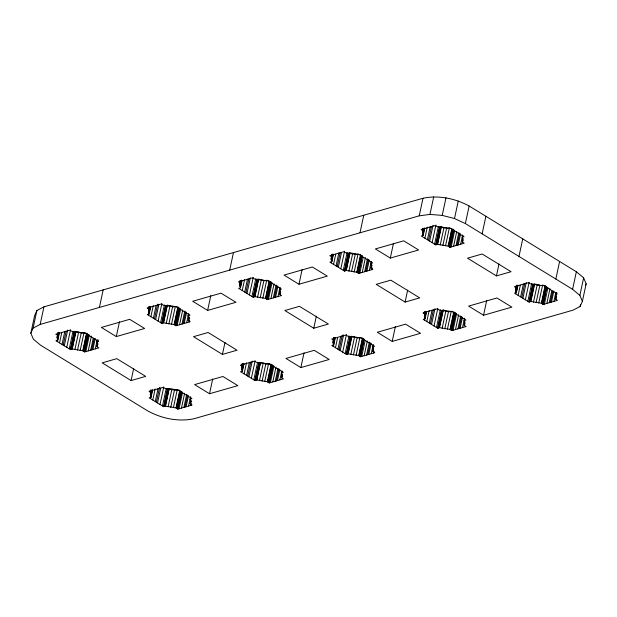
<?xml version="1.0" encoding="UTF-8"?>
<svg xmlns="http://www.w3.org/2000/svg" width="617" height="617" viewBox="0 0 617 617"><rect width="100%" height="100%" fill="white"/><g stroke="black" fill="none" stroke-linecap="round" stroke-linejoin="round"><path stroke-width="0.93" d="M97.71 342.983L96.915 346.677L98.851 347.865L84.691 351.921L82.755 350.734L72.282 348.975L70.384 349.523L55.939 340.661L57.828 340.114L57.088 337.638L58.013 332.424M96.915 346.677L97.548 344.433L96.807 341.949L98.705 341.409L84.251 332.548L82.354 333.087L71.88 331.329L69.945 330.141L55.792 334.198L57.72 335.386L57.234 336.473M189.049 316.814L188.254 320.516L190.19 321.704L176.03 325.753L174.094 324.573L163.621 322.814L161.731 323.354L147.278 314.493L149.167 313.953L148.435 311.469L149.461 307.374M190.946 400.148L190.152 403.85L192.088 405.03L177.927 409.086L175.992 407.899L165.518 406.14L163.621 406.688L149.175 397.826L151.065 397.279L150.324 394.803L151.265 389.944M188.254 320.516L188.887 318.264L188.146 315.788L188.547 313.937M190.152 403.85L190.784 401.598L190.044 399.114L191.941 398.574L177.488 389.713L175.59 390.252L165.117 388.494L163.181 387.314L149.029 391.363L150.957 392.551L150.471 393.638M280.388 290.653L279.594 294.348L281.529 295.535L267.369 299.592L265.441 298.404L254.96 296.646L253.07 297.186L238.617 288.324L240.507 287.784L239.774 285.309L240.507 281.367M282.285 373.979L281.491 377.681L283.427 378.869L269.267 382.926L267.331 381.738L256.857 379.979L254.96 380.519L240.514 371.658L242.404 371.118L241.663 368.634L242.404 364.701M279.594 294.348L280.226 292.103L279.486 289.62L281.383 289.08L266.93 280.218L265.032 280.758L254.559 279L252.623 277.812L238.47 281.869L240.406 283.056L239.913 284.144M281.491 377.681L282.123 375.429L281.383 372.953L283.28 372.406L268.827 363.544L266.93 364.092L256.456 362.333L254.52 361.146L240.368 365.202L242.296 366.39L241.81 367.477M371.727 264.485L370.933 268.187L372.869 269.367L358.708 273.424L356.78 272.236L346.299 270.477L344.409 271.025L329.956 262.163L331.853 261.616L331.113 259.14L332.046 254.281M373.624 347.818L372.83 351.513L374.766 352.7L360.606 356.757L358.67 355.569L348.196 353.811L346.299 354.351L331.853 345.497L333.743 344.949L333.003 342.474L333.944 337.607M370.933 268.187L371.565 265.935L370.825 263.451L372.722 262.911L358.269 254.05L356.379 254.597L345.898 252.831L343.962 251.651L329.81 255.7L331.745 256.888L331.252 257.975M463.066 238.316L462.272 242.018L464.208 243.206L450.048 247.263L448.119 246.075L437.638 244.317L435.749 244.856L421.295 235.995L423.193 235.455L422.452 232.971L423.185 229.038M464.963 321.65L464.169 325.352L466.105 326.532L451.945 330.589L450.009 329.409L439.535 327.642L437.646 328.19L423.193 319.328L425.082 318.788L424.349 316.305L425.283 311.446M556.303 295.481L555.508 299.183L557.444 300.371L543.284 304.428L541.348 303.24L530.875 301.482L528.985 302.022L514.532 293.16L516.421 292.62L515.689 290.137L516.414 285.856M30.85 333.226L34.614 315.657L36.881 310.513L43.938 306.85L422.992 198.258C438.679 194.964 455.176 198.443 469.136 206.009L576.355 271.75L583.636 277.827L586.15 283.774L582.386 301.343L580.119 306.487L573.062 310.15L194.008 418.742C178.321 422.036 161.824 418.557 147.864 410.991L40.645 345.25L33.364 339.173L30.85 333.226L33.11 328.09L36.881 310.513M33.11 328.09L40.167 324.419L43.938 306.85M57.088 337.638L58.083 333.01M57.72 335.386L58.322 332.609M57.288 338.856L58.476 333.303M57.065 341.348L57.859 337.653M57.535 340.198L59.124 332.802M57.828 340.114L59.417 332.717M59.548 342.875L61.731 332.702M62.032 344.394L64.808 331.452M63.165 345.088L66.135 331.221M64.291 345.782L67.662 330.064M66.775 347.302L70.539 329.733M69.258 348.829L73.022 331.26L74.156 331.946L75.752 331.491L71.988 349.06M70.384 349.523L74.156 331.946M70.685 349.438L74.449 331.861M71.333 349.245L75.104 331.676M72.282 348.975L76.053 331.406M74.888 349.646L78.652 332.077L76.917 331.63M77.526 350.163L81.297 332.594L85.663 333.095M80.164 350.533L83.927 332.964M82.755 350.734L86.527 333.165M83.064 350.919L86.827 333.35L87.491 333.758L83.727 351.328M84.39 351.736L87.961 335.093M84.691 351.921L88.462 334.352M85.802 351.605L89.365 334.962M88.231 350.911L91.401 336.111M99.399 307.451L103.162 289.882M90.668 350.209L93.244 338.185M91.771 349.893L94.154 338.795M92.874 349.577L95.257 338.478M95.311 348.883L97.208 340.098M97.108 341.864L97.501 340.013M97.756 341.679L98.149 339.828M97.401 345.589L97.802 343.746M97.417 345.944L97.81 344.093M116.289 336.581L144.609 328.468L129.686 319.321L101.373 327.434L116.289 336.581L119.467 321.781M131.082 380.573L145.697 376.385L116.79 358.662L102.175 362.85L131.082 380.573L133.658 368.55M148.095 308.631L148.496 306.78M148.759 309.032L149.16 307.189M148.435 311.469L149.368 306.61M148.628 312.688L149.815 307.143M148.404 315.187L149.198 311.485M149.075 313.112L150.463 306.634M149.167 313.953L150.756 306.549M150.887 316.706L153.271 305.608M153.371 318.233L156.147 305.284M154.505 318.927L157.674 304.127M155.631 319.614L158.8 304.821M158.114 321.141L161.878 303.572M160.597 322.66L164.369 305.091L165.495 305.785L167.392 305.238L177.866 307.004L174.094 324.573M161.731 323.354L165.495 305.785M162.024 323.269L165.788 305.7M162.672 323.084L166.443 305.515M163.328 322.899L167.091 305.322M163.621 322.814L167.392 305.238M149.993 391.957L150.386 390.106M150.656 392.366L151.057 390.515M150.324 394.803L151.319 390.175M150.957 392.551L151.358 390.7M150.525 396.021L151.713 390.476M166.228 323.478L169.999 305.909M150.301 398.52L151.096 394.818M150.772 397.363L152.36 389.967M151.065 397.279L152.654 389.882M168.865 324.002L172.637 306.433M152.785 400.04L155.168 388.941M171.503 324.365L175.267 306.796M155.268 401.559L158.045 388.617M156.394 402.253L159.572 387.461M157.528 402.947L160.698 388.155M174.403 324.758L178.166 307.189M175.066 325.167L178.637 308.515M175.729 325.568L179.493 307.999M176.03 325.753L179.802 308.184M160.011 404.467L163.775 386.898M177.141 325.437L180.704 308.793M179.57 324.743L182.74 309.95M162.495 405.994L166.258 388.425L167.392 389.111L169.282 388.571L179.763 390.33L175.992 407.899M163.621 406.688L167.392 389.111M163.921 406.603L167.685 389.026M182.007 324.048L184.784 311.099M164.569 406.41L168.341 388.841M165.225 406.225L168.989 388.656M183.11 323.732L185.686 311.708M165.518 406.14L169.282 388.571M184.221 323.408L186.596 312.318M168.125 406.811L171.888 389.242M186.65 322.714L188.432 314.392M188.447 315.703L188.841 313.852M188.74 319.429L189.141 317.578M188.756 319.776L189.149 317.925M170.762 407.328L174.526 389.759M189.087 322.02L189.481 320.169M173.4 407.698L177.164 390.129M176.3 408.084L180.064 390.515M176.963 408.493L180.526 391.849M177.627 408.901L181.39 391.332M177.927 409.086L181.691 391.517M179.038 408.77L182.601 392.127M181.467 408.076L184.637 393.276M183.905 407.374L186.673 394.433M185.007 407.058L187.583 395.034M186.11 406.742L188.494 395.644M207.628 310.413L235.949 302.299L221.025 293.16L192.712 301.266L207.628 310.413L210.806 295.62M188.547 406.048L190.53 396.8M190.337 399.029L190.738 397.186M190.638 402.754L191.039 400.911M190.653 403.109L191.046 401.258M190.977 405.346L191.378 403.503M229.694 270.123L233.465 252.554M209.525 393.746L237.838 385.633L222.922 376.486L194.61 384.599L209.525 393.746L212.695 378.946M222.421 354.405L237.036 350.217L208.13 332.494L193.522 336.681L222.421 354.405L224.997 342.381M239.435 282.463L239.836 280.612M240.098 282.871L240.499 281.02M239.774 285.309L240.761 280.681M240.406 283.056L240.8 281.205M239.967 286.527L241.355 280.049M240.414 286.944L241.802 280.473M240.507 287.784L242.095 280.388M242.226 290.545L244.61 279.447M244.71 292.065L247.486 279.123M245.844 292.759L248.813 278.884M246.97 293.453L250.34 277.727M249.453 294.972L253.225 277.403M251.937 296.499L255.708 278.923L256.834 279.617L258.43 279.162L254.667 296.731M253.07 297.186L256.834 279.617M253.363 297.101L257.127 279.532M254.011 296.916L257.783 279.347M254.96 296.646L258.731 279.077M241.332 365.796L241.725 363.945M241.995 366.205L242.396 364.354M241.663 368.634L242.658 364.015M242.296 366.39L242.89 363.614M241.864 369.853L243.252 363.382M257.567 297.317L261.338 279.748L259.595 279.3M242.111 371.203L243.7 363.806M242.404 371.118L243.993 363.721M260.204 297.834L263.976 280.265L261.338 279.748M244.124 373.871L246.507 362.781M262.842 298.204L266.606 280.627L268.341 280.766M246.607 375.398L249.384 362.449M247.741 376.092L250.71 362.218M265.441 298.404L269.205 280.835M248.867 376.779L252.237 361.061M265.742 298.589L269.305 281.946M266.405 298.998L270.169 281.429M267.068 299.407L270.84 281.838M267.369 299.592L271.141 282.023M251.35 378.306L255.114 360.737M268.48 299.276L272.043 282.632M270.909 298.574L274.079 283.781M253.834 379.825L257.598 362.256L258.731 362.95L260.328 362.488L256.564 380.064M254.96 380.519L258.731 362.95M255.261 380.434L259.024 362.865M273.346 297.88L276.123 284.931M255.908 380.249L259.68 362.68M274.449 297.564L277.025 285.54M256.857 379.979L260.621 362.403L265.873 363.598L262.102 381.167M275.56 297.247L277.935 286.149M259.464 380.643L263.228 363.074M277.989 296.546L279.887 287.769M279.786 289.535L280.18 287.684M280.079 293.26L280.48 291.409M279.894 294.533L280.488 291.764M264.739 381.53L268.503 363.961L270.238 364.099M267.331 381.738L271.102 364.169M267.639 381.923L271.202 365.279M268.302 382.332L272.066 364.755L272.729 365.164L268.966 382.733M269.267 382.926L273.038 365.349M270.377 382.602L273.94 365.958M272.807 381.908L275.976 367.115M275.244 381.213L278.012 368.264M276.347 380.897L278.923 368.873M277.449 380.581L279.833 369.483M298.967 284.252L327.288 276.138L312.364 266.991L284.051 275.105L298.967 284.252L302.145 269.452M279.887 379.879L281.776 371.102M281.676 372.869L282.077 371.018M281.977 376.594L282.378 374.743M281.792 377.866L282.193 376.015M300.865 367.578L329.185 359.472L314.261 350.325L285.949 358.431L300.865 367.578L304.034 352.785M313.76 328.236L328.375 324.056L299.469 306.333L284.861 310.521L313.76 328.236L316.336 316.22M331.437 256.703L331.838 254.852M331.113 259.14L332.1 254.512M331.745 256.888L332.339 254.119M331.306 260.359L332.501 254.813M331.082 262.857L331.877 259.155M331.553 261.701L333.141 254.304M331.853 261.616L333.435 254.219M333.566 264.377L335.748 254.204M336.049 265.904L338.826 252.955M337.183 266.59L340.152 252.723M338.309 267.284L341.479 252.492M340.792 268.804L344.564 251.235M343.276 270.331L347.047 252.762L348.173 253.456L350.07 252.908L360.544 254.667L356.78 272.236M344.409 271.025L348.173 253.456M344.702 270.94L348.466 253.371M345.35 270.755L349.122 253.178M346.006 270.562L349.77 252.993M346.299 270.477L350.07 252.908M333.334 340.036L333.735 338.185M333.003 342.474L333.998 337.846M333.149 341.309L334.237 337.445M333.203 343.692L334.391 338.139M348.906 271.148L352.677 253.579M332.979 346.183L333.774 342.489M333.45 345.034L335.039 337.638M333.743 344.949L335.332 337.553M351.543 271.673L355.315 254.096M359.996 232.794L363.768 215.225M335.463 347.71L337.646 337.538M354.181 272.035L357.945 254.466M337.946 349.23L340.723 336.288M339.08 349.924L342.25 335.131M340.206 350.618L343.576 334.892M357.081 272.421L360.845 254.852M357.744 272.83L361.315 256.186M358.408 273.238L362.179 255.669L358.708 273.424M342.69 352.137L346.453 334.568M359.819 273.107L363.189 257.389M362.248 272.413L365.426 257.613M345.173 353.664L348.937 336.088L350.07 336.782L351.968 336.242L348.196 353.811M346.299 354.351L350.07 336.782M346.6 354.266L350.363 336.697M364.686 271.711L367.462 258.77M347.248 354.081L351.019 336.512M347.903 353.896L351.667 336.327M365.788 271.395L368.364 259.379M366.899 271.079L369.274 259.981M350.803 354.482L354.567 336.913L352.831 336.466M369.328 270.385L371.226 261.608M371.125 263.366L371.519 261.523M371.419 267.099L371.82 265.248M371.434 267.446L371.835 265.595M353.441 354.999L357.212 337.43L361.577 337.931M371.766 269.683L372.159 267.84M356.078 355.369L359.842 337.792M358.67 355.569L362.441 338M358.978 355.754L362.742 338.185M359.642 356.163L363.405 338.594M360.305 356.572L364.069 339.003L360.606 356.757M361.716 356.441L365.087 340.715M364.146 355.739L367.316 340.946M366.583 355.045L369.352 342.096M367.686 354.729L370.262 342.705M368.789 354.413L371.172 343.314M390.306 258.083L418.627 249.97L403.703 240.823L375.391 248.936L390.306 258.083L393.484 243.283M371.226 353.718L373.123 344.934M373.023 346.7L373.416 344.849M373.131 351.698L373.532 349.854M373.655 353.017L374.056 351.166M392.204 341.417L420.524 333.303L405.6 324.156L377.288 332.27L392.204 341.417L395.374 326.617M40.167 324.419L419.228 215.827L422.992 198.258M405.099 302.075L419.714 297.888L390.816 280.164L376.2 284.352L405.099 302.075L407.675 290.052M422.113 230.133L422.514 228.282M422.776 230.542L423.177 228.691M422.452 232.971L423.439 228.352M422.591 231.815L423.478 228.876M422.645 234.19L423.84 228.645M422.892 235.54L424.481 228.143M423.193 235.455L424.774 228.059M424.905 238.208L427.288 227.118M419.228 215.827L429.949 214.407L433.712 196.838M427.388 239.735L430.165 226.786M428.522 240.429L431.491 226.555M429.648 241.116L433.018 225.398M432.131 242.643L435.903 225.074M434.615 244.162L438.386 226.593L439.512 227.287L441.41 226.748L443.145 227.187M435.749 244.856L439.512 227.287M429.949 214.407L442.204 215.395L445.968 197.818M436.042 244.772L439.805 227.203M436.697 244.587L440.461 227.017M437.345 244.401L441.109 226.832M437.638 244.317L441.41 226.748M424.01 313.459L424.403 311.616M424.349 316.305L425.337 311.678M424.488 315.14L425.375 312.21M424.542 317.524L425.73 311.978M440.245 244.98L444.016 227.411L451.019 228.437M424.319 320.022L424.912 317.246M424.789 318.873L426.378 311.469M425.082 318.788L426.671 311.384M442.883 245.504L446.654 227.935M426.802 321.542L429.185 310.444M445.52 245.867L449.284 228.298M429.285 323.069L432.062 310.12M430.419 323.755L433.389 309.888M448.119 246.075L451.883 228.506M431.545 324.449L434.916 308.731M448.42 246.26L451.983 229.617M582.386 301.343L579.872 295.396L572.591 289.319L465.372 223.578L454.505 218.534L458.269 200.965M449.083 246.669L452.847 229.1L453.518 229.501L449.747 247.078M450.048 247.263L453.819 229.686M434.029 325.977L437.792 308.4M451.158 246.947L454.721 230.295M453.588 246.245L456.765 231.452M436.512 327.496L440.283 309.927L441.41 310.621L443.307 310.073L445.042 310.521M437.646 328.19L441.41 310.621M437.939 328.105L441.703 310.536M456.025 245.551L458.801 232.601M438.587 327.92L442.358 310.343M439.242 327.727L443.006 310.158M439.535 327.642L443.307 310.073M457.128 245.234L459.704 233.211M458.238 244.918L460.614 233.82M442.142 328.313L445.906 310.744L452.917 311.77M460.668 244.216L462.65 234.969M462.465 237.206L462.858 235.355M465.372 223.578L469.136 206.009M462.573 242.203L462.974 240.352M444.78 328.838L448.551 311.261M447.418 329.2L451.181 311.631M450.009 329.409L453.78 311.832M450.317 329.594L453.881 312.942M450.981 329.995L454.744 312.426M451.644 330.403L455.408 312.834M451.945 330.589L455.716 313.02M453.055 330.272L456.619 313.629M455.485 329.578L458.655 314.778M457.922 328.876L460.698 315.935M459.025 328.56L461.601 316.544M460.128 328.244L462.511 317.146M482.124 233.851L485.887 216.282M462.565 327.55L464.547 318.303M464.362 320.531L464.755 318.688M464.47 325.537L464.871 323.686M483.543 315.248L511.863 307.135L496.94 297.988L468.627 306.101L483.543 315.248L486.72 300.456M496.438 275.907L511.053 271.719L482.155 254.003L467.539 258.184L496.438 275.907L499.014 263.883M518.982 256.448L522.746 238.879M515.689 290.137L516.475 286.442M515.827 288.98L516.915 285.116M515.881 291.355L517.077 285.81M515.658 293.854L516.252 291.077M516.653 289.234L517.046 287.383M516.128 292.705L517.717 285.309M516.421 292.62L518.01 285.224M518.141 295.381L520.324 285.208M520.625 296.9L523.401 283.951M521.758 297.595L524.728 283.72M522.884 298.281L526.255 282.563M525.368 299.808L529.139 282.239M527.851 301.327L531.623 283.758L532.749 284.452L533.697 284.182L529.926 301.752M528.985 302.022L532.749 284.452M529.278 301.937L533.042 284.368M530.581 301.566L534.345 283.997M530.875 301.482L534.646 283.913M533.481 302.153L537.253 284.576L535.51 284.136M536.119 302.669L539.89 285.1L537.253 284.576M538.757 303.032L542.52 285.463L544.256 285.602M541.348 303.24L545.119 285.671M541.657 303.425L545.42 285.856M542.32 303.834L546.084 286.265M542.983 304.243L546.747 286.674L543.284 304.428M544.395 304.112L547.958 287.46M546.824 303.41L549.994 288.617M549.261 302.716L551.837 290.692M550.364 302.399L552.747 291.301M555.84 279.046L559.604 261.477M551.475 302.083L553.85 290.985M553.904 301.381L555.801 292.605M555.701 294.371L556.094 292.52M556.349 294.186L556.742 292.335M555.809 299.368L556.21 297.517M572.591 289.319L576.355 271.75M579.872 295.396L583.636 277.827M580.119 306.487L580.52 304.636M585.394 285.486L586.15 283.774M372.83 351.513L373.462 349.268L372.722 346.785L374.619 346.245L360.166 337.383L358.269 337.923L347.795 336.165L345.859 334.977L331.707 339.034L333.635 340.222M462.272 242.018L462.904 239.766L462.164 237.29L464.061 236.743L449.608 227.889L447.718 228.429L437.237 226.67L435.309 225.483L421.149 229.539L423.085 230.727M464.169 325.352L464.802 323.1L464.061 320.616L465.958 320.076L451.505 311.215L449.608 311.762L439.134 309.996L437.198 308.816L423.046 312.873L424.974 314.053M555.508 299.183L556.141 296.931L555.4 294.456L557.298 293.908L542.844 285.054L540.947 285.594L530.473 283.835L528.538 282.648L514.385 286.704L516.321 287.892M188.146 315.788L190.044 315.241L175.59 306.379L173.693 306.927L163.22 305.168L161.284 303.98L147.131 308.037L149.059 309.217M264.855 280.388L266.606 280.627M266.745 363.721L268.503 363.961M354.567 336.913L357.212 337.43M78.652 332.077L81.297 332.594M442.204 215.395L454.505 218.534"/></g></svg>
